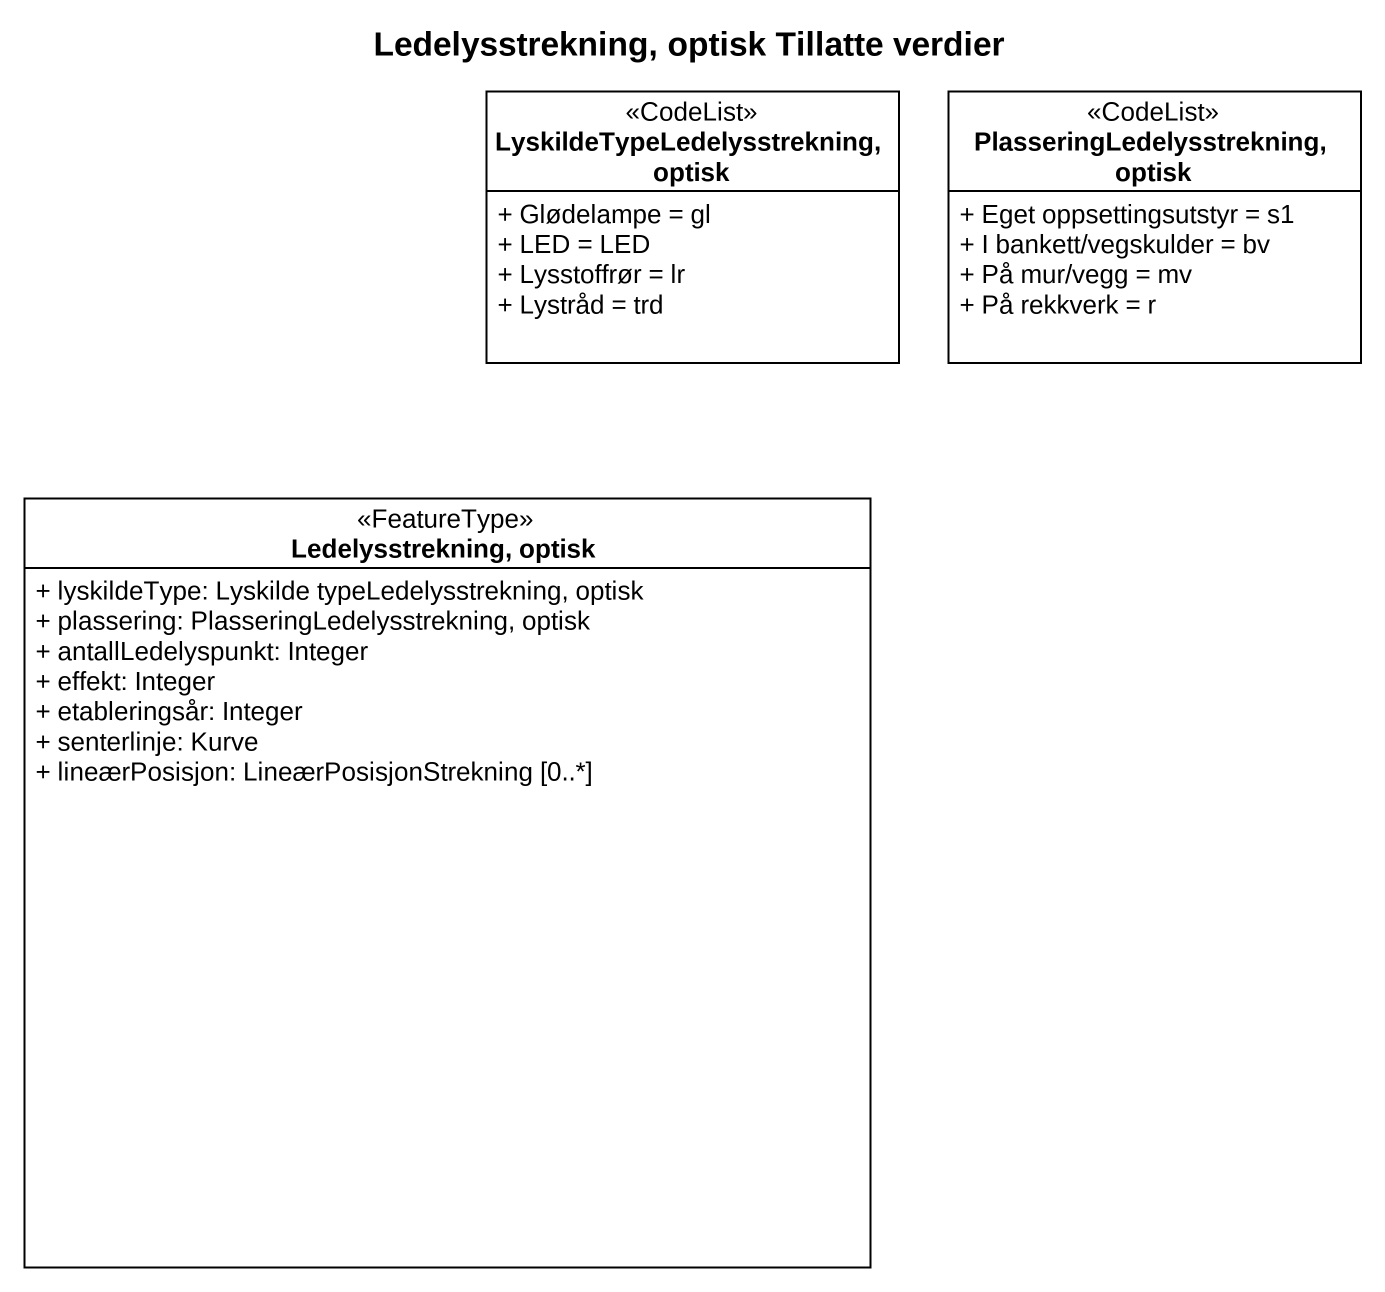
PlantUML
@startuml
title Ledelysstrekning, optisk Tillatte verdier
hide circle
hide empty members
skinparam classAttributeIconSize 0
class "LyskildeTypeLedelysstrekning, optisk" as LyskildeTypeLedelysstrekning <<CodeList>> {
  + Glødelampe = gl
  + LED = LED
  + Lysstoffrør = lr
  + Lystråd = trd
}
class "PlasseringLedelysstrekning, optisk" as PlasseringLedelysstrekning <<CodeList>> {
  + Eget oppsettingsutstyr = s1
  + I bankett/vegskulder = bv
  + På mur/vegg = mv
  + På rekkverk = r
}
class "Ledelysstrekning, optisk" as Ledelysstrekning_optisk <<FeatureType>> {
  + lyskildeType: Lyskilde typeLedelysstrekning, optisk
  + plassering: PlasseringLedelysstrekning, optisk
  + antallLedelyspunkt: Integer
  + effekt: Integer
  + etableringsår: Integer
  + senterlinje: Kurve
  + lineærPosisjon: LineærPosisjonStrekning [0..*]
}
@enduml
